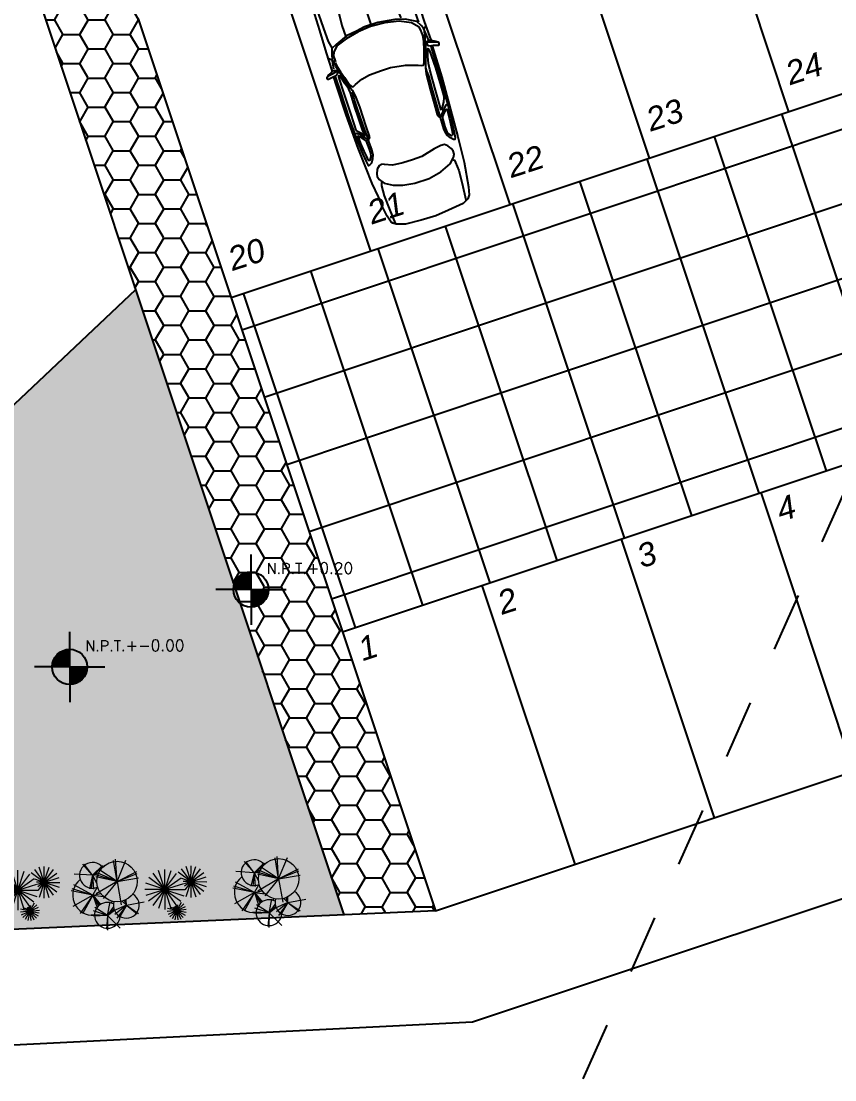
# Model space of a CAD drawing. Header units: millimetres. Extents: x 525387 to 527545, y 2235066 to 2235448.
# Drawn here: x 525564.25 to 525578.1, y 2235226.58 to 2235244.6 of the extents above; entities that cross this region are included whole.
import ezdxf
from ezdxf.enums import TextEntityAlignment as Align

# ---------------------------------------------------------------- set-up
doc = ezdxf.new("R2010")
doc.units = ezdxf.units.MM
doc.linetypes.add('JIS_02_1.0', pattern=[2, 1, -1])
for name, color, linetype in [('auxiliar', 6, 'Continuous'), ('EJES', 1, 'Continuous'), ('muebles', 2, 'Continuous'), ('pie de plano', 7, 'Continuous'), ('PISOS', 7, 'Continuous'), ('Texto', 7, 'Continuous')]:
    doc.layers.add(name, color=color, linetype=linetype)
doc.layers.add('jardin', color=72, linetype='Continuous', lineweight=5)
doc.styles.add('ARIAL', font='ariali.ttf')
doc.styles.add('NIVEL', font='romans')

# ---------------------------------------------------------------- blocks, each defined once
blk = doc.blocks.new('Chde03pl')
at = {"color": 0, "linetype": 'ByBlock'}
for points in [[(-1.759, 0.978), (-1.743, 0.967), (-1.728, 0.935), (-1.709, 0.896), (-1.696, 0.867), (-1.699, 0.84), (-1.708, 0.822), (-1.725, 0.811), (-1.744, 0.807), (-1.758, 0.809), (-1.773, 0.824), (-1.786, 0.84), (-1.793, 0.859), (-1.795, 0.878), (-1.803, 0.931), (-1.812, 0.993), (-1.809, 1.003), (-1.803, 1.007), (-1.791, 1.006), (-1.779, 1.004), (-1.766, 0.993), (-1.762, 0.983), (-1.754, 0.958), (-1.739, 0.886), (-1.729, 0.835), (-1.728, 0.812)], [(-1.811, -0.863), (-2.371, -0.853), (-3.423, -0.802), (-3.866, -0.771), (-4.284, -0.71), (-4.418, -0.679), (-4.476, -0.639), (-4.526, -0.537), (-4.56, -0.261), (-4.585, -0.027), (-4.577, 0.229), (-4.56, 0.504), (-4.51, 0.657), (-4.476, 0.708), (-4.451, 0.729), (-4.334, 0.759), (-4.134, 0.79), (-3.975, 0.8), (-3.724, 0.831), (-3.432, 0.851), (-3.081, 0.871), (-2.479, 0.892), (-1.936, 0.892), (-1.802, 0.892)], [(-1.801, 0.869), (-2.061, 0.864), (-2.336, 0.86), (-2.575, 0.86), (-2.786, 0.856), (-2.932, 0.847), (-3.147, 0.834), (-3.322, 0.816), (-3.414, 0.803), (-3.418, 0.795), (-3.414, 0.769), (-3.39, 0.729), (-3.325, 0.69), (-3.265, 0.664), (-3.172, 0.66), (-3.029, 0.664), (-2.99, 0.66), (-2.825, 0.668), (-2.583, 0.673), (-2.429, 0.677), (-2.268, 0.677), (-2.193, 0.673), (-2.143, 0.668)], [(-2.882, 0.816), (-3.015, 0.808), (-3.157, 0.795), (-3.257, 0.782), (-3.322, 0.777), (-3.336, 0.764), (-3.336, 0.742), (-3.282, 0.707), (-3.225, 0.694), (-3.154, 0.694), (-3.047, 0.699), (-3.011, 0.703), (-2.972, 0.729), (-2.911, 0.777), (-2.875, 0.816)], [(-1.476, 0.873), (-1.501, 0.843), (-1.54, 0.821), (-1.636, 0.808), (-1.786, 0.769), (-1.943, 0.721), (-2.047, 0.686), (-2.111, 0.664), (-2.215, 0.646), (-2.418, 0.633), (-2.768, 0.633), (-2.943, 0.633), (-2.979, 0.638), (-2.993, 0.651), (-3, 0.673), (-2.965, 0.69), (-2.879, 0.76), (-2.836, 0.821), (-2.829, 0.851), (-2.832, 0.869)], [(-2.775, 0.816), (-2.811, 0.782), (-2.865, 0.729), (-2.918, 0.699), (-2.89, 0.694), (-2.804, 0.703), (-2.572, 0.707), (-2.415, 0.712), (-2.265, 0.707), (-2.147, 0.703), (-2.079, 0.712), (-1.972, 0.742), (-1.822, 0.786), (-1.808, 0.812), (-1.822, 0.816), (-1.883, 0.816), (-2.083, 0.816), (-2.44, 0.816), (-2.679, 0.816), (-2.775, 0.816)], [(-1.574, 0.792), (-1.643, 0.785), (-1.75, 0.754), (-1.864, 0.723), (-1.996, 0.685), (-2.04, 0.662), (-2.059, 0.631), (-2.034, 0.577), (-1.983, 0.447), (-1.952, 0.301), (-1.945, 0.085), (-1.945, -0.076), (-1.983, -0.33), (-2.053, -0.537), (-2.078, -0.591), (-2.078, -0.622), (-2.04, -0.645), (-1.838, -0.714), (-1.7, -0.752), (-1.599, -0.768), (-1.499, -0.76), (-1.442, -0.752), (-1.335, -0.652), (-1.241, -0.46), (-1.19, -0.222), (-1.177, 0.032), (-1.196, 0.262), (-1.247, 0.493), (-1.31, 0.677), (-1.398, 0.762), (-1.461, 0.785), (-1.53, 0.785), (-1.562, 0.785)], [(-1.706, -0.837), (-1.568, -0.822), (-1.48, -0.814), (-1.423, -0.791), (-1.341, -0.745), (-1.241, -0.568), (-1.19, -0.399), (-1.152, -0.107), (-1.152, 0.132), (-1.177, 0.285), (-1.203, 0.47), (-1.285, 0.685), (-1.329, 0.777), (-1.41, 0.8), (-1.53, 0.831), (-1.675, 0.854)], [(-1.685, 0.882), (-1.368, 0.882), (-0.975, 0.871), (-0.499, 0.871), (-0.39, 0.871), (-0.307, 0.861), (-0.198, 0.841), (-0.14, 0.79), (-0.085, 0.638), (-0.041, 0.463), (-0.014, 0.356), (-0.003, 0.208), (0.003, 0.074), (-0.003, -0.074), (-0.014, -0.215), (-0.058, -0.416), (-0.107, -0.624), (-0.146, -0.698), (-0.184, -0.731)], [(-0.25, 0.718), (-0.294, 0.799), (-0.36, 0.805), (-0.58, 0.812), (-0.959, 0.805), (-1.195, 0.799), (-1.332, 0.772)], [(-0.31, 0.859), (-0.25, 0.832), (-0.19, 0.799), (-0.157, 0.718), (-0.101, 0.51), (-0.069, 0.322), (-0.058, 0.013), (-0.069, -0.181), (-0.096, -0.403), (-0.146, -0.604), (-0.19, -0.725), (-0.223, -0.745)], [(-3.755, 0.66), (-3.771, 0.679), (-3.814, 0.693), (-3.986, 0.699), (-4.25, 0.686), (-4.487, 0.666)], [(-3.474, 0.535), (-3.464, 0.581), (-3.474, 0.627), (-3.523, 0.673), (-3.598, 0.706), (-3.641, 0.712), (-3.695, 0.699), (-3.781, 0.633), (-3.862, 0.502), (-3.911, 0.344), (-3.943, 0.14), (-3.943, -0.117), (-3.9, -0.341), (-3.819, -0.532), (-3.733, -0.624), (-3.684, -0.65), (-3.62, -0.65), (-3.571, -0.63), (-3.512, -0.591), (-3.474, -0.545), (-3.469, -0.479), (-3.49, -0.354), (-3.55, -0.117), (-3.555, 0.054), (-3.55, 0.225), (-3.534, 0.403), (-3.48, 0.535)], [(-0.245, 0.711), (-0.201, 0.564), (-0.173, 0.416), (-0.151, 0.235), (-0.14, 0.034), (-0.146, -0.154), (-0.162, -0.376), (-0.217, -0.63), (-0.25, -0.711), (-0.415, -0.725), (-0.695, -0.745), (-1.069, -0.765), (-1.294, -0.765), (-1.36, -0.765)], [(-0.101, 0.664), (-0.14, 0.685)], [(-0.169, 0.378), (-0.282, 0.404), (-0.459, 0.436), (-0.7, 0.469), (-1.01, 0.489), (-1.214, 0.489)], [(-0.019, 0.249), (-0.063, 0.255)], [(0.008, 0.266), (0.024, 0.272), (0.035, 0.292), (0.024, 0.306), (0.008, 0.319)], [(-0.148, 0.018), (-1.144, 0.018)], [(-0.079, 0.032), (-0.107, 0.032), (-0.118, 0.032), (-0.118, 0.012), (-0.112, -0.001), (-0.096, -0.001), (-0.079, 0.012), (-0.079, 0.025)], [(-0.025, -0.174), (-0.058, -0.181)], [(-0.168, -0.349), (-0.277, -0.382), (-0.558, -0.436), (-0.898, -0.476), (-1.195, -0.503)], [(-0.019, -0.275), (0.003, -0.268), (0.014, -0.255), (0.014, -0.241), (0.003, -0.235), (-0.014, -0.228)], [(-3.771, -0.604), (-3.781, -0.624), (-3.825, -0.63), (-3.97, -0.637), (-4.196, -0.624), (-4.482, -0.597)], [(-1.81, -0.839), (-2.2, -0.83), (-2.619, -0.816), (-2.921, -0.803), (-3.302, -0.77), (-3.419, -0.752), (-3.45, -0.738), (-3.442, -0.719), (-3.397, -0.678), (-3.34, -0.637), (-3.287, -0.623), (-3.219, -0.613), (-2.913, -0.623), (-2.505, -0.641), (-2.283, -0.65), (-2.196, -0.646), (-2.15, -0.646)], [(-1.463, -0.867), (-1.497, -0.816), (-1.587, -0.798), (-1.795, -0.752), (-2.037, -0.673), (-2.135, -0.641), (-2.237, -0.618), (-2.528, -0.604), (-2.758, -0.59), (-2.951, -0.586), (-3, -0.604), (-3.008, -0.627), (-2.977, -0.66), (-2.894, -0.733), (-2.841, -0.779), (-2.838, -0.803), (-2.834, -0.821)], [(-0.101, -0.57), (-0.14, -0.604)], [(-1.774, -0.957), (-1.761, -0.947), (-1.724, -0.878), (-1.711, -0.849), (-1.712, -0.83), (-1.717, -0.808), (-1.727, -0.798), (-1.747, -0.791), (-1.766, -0.788), (-1.779, -0.794), (-1.789, -0.808), (-1.801, -0.83), (-1.808, -0.86), (-1.811, -0.886), (-1.817, -0.914), (-1.831, -0.949), (-1.836, -0.973), (-1.831, -0.983), (-1.824, -0.988), (-1.813, -0.988), (-1.795, -0.986), (-1.788, -0.98), (-1.773, -0.952), (-1.753, -0.88), (-1.734, -0.796)], [(-0.207, -0.751), (-0.365, -0.802), (-0.549, -0.823), (-1.192, -0.863), (-1.376, -0.863), (-1.71, -0.874)]]:
    blk.add_lwpolyline(points, dxfattribs=at)
for points in [[(-3.011, -0.668), (-2.955, -0.716), (-2.919, -0.754), (-2.915, -0.766), (-2.929, -0.77), (-3.086, -0.758), (-3.296, -0.738), (-3.351, -0.728), (-3.368, -0.718), (-3.371, -0.706), (-3.353, -0.69), (-3.312, -0.658), (-3.255, -0.652), (-3.195, -0.65), (-3.065, -0.656), (-3.027, -0.662)], [(-2.9, -0.674), (-2.59, -0.684), (-2.358, -0.694), (-2.185, -0.702), (-2.079, -0.709), (-1.961, -0.737), (-1.835, -0.779), (-1.843, -0.789), (-1.861, -0.796), (-2.188, -0.8), (-2.504, -0.793), (-2.671, -0.789), (-2.708, -0.779), (-2.782, -0.751), (-2.88, -0.691)]]:
    blk.add_lwpolyline(points, close=True, dxfattribs=at)
blk = doc.blocks.new('Arbo-p12')
at = {"color": 0, "linetype": 'ByBlock', "lineweight": 0}
for p, q in [((-0.099, 0.183), (-0.136, 0.494)), ((-0.099, 0.183), (-0.107, 0.489)), ((-0.099, 0.183), (-0.046, 0.487)), ((0.165, 0.278), (0.101, 0.528)), ((0.165, 0.278), (0.273, 0.459)), ((-0.099, 0.183), (-0.34, 0.405)), ((0.165, 0.278), (0.277, 0.438)), ((-0.099, 0.183), (-0.404, 0.271)), ((-0.099, 0.183), (-0.398, 0.239)), ((-0.099, 0.183), (-0.249, 0.072)), ((-0.099, 0.183), (-0.218, 0.058)), ((-0.099, 0.183), (-0.203, 0.049)), ((-0.099, 0.183), (-0.19, 0.039)), ((-0.099, 0.183), (0.034, 0.159)), ((-0.099, 0.183), (-0.072, 0.032)), ((-0.099, 0.183), (-0.042, 0.086)), ((0.165, 0.278), (-0.029, 0.259)), ((0.165, 0.278), (-0.023, 0.235)), ((0.165, 0.278), (-0.016, 0.202)), ((0.165, 0.278), (0.075, 0.181)), ((0.191, -0.081), (0.158, 0.226)), ((0.165, 0.278), (0.203, 0.206)), ((0.165, 0.278), (0.233, 0.203)), ((0.165, 0.278), (0.357, 0.157)), ((0.165, 0.278), (0.344, 0.185)), ((0.191, -0.081), (0.189, 0.218)), ((0.191, -0.081), (0.272, 0.215)), ((0.191, -0.081), (0.219, 0.213)), ((-0.307, -0.102), (-0.381, 0.085)), ((-0.307, -0.102), (-0.373, 0.116)), ((-0.307, -0.102), (-0.31, 0.107)), ((-0.307, -0.102), (-0.258, 0.101)), ((0.191, -0.081), (-0.1, 0.03)), ((0.191, -0.081), (-0.066, 0.146)), ((0.191, -0.081), (0.46, 0.06)), ((0.191, -0.081), (0.485, 0.038)), ((-0.307, -0.102), (-0.507, -0.167)), ((-0.307, -0.102), (-0.497, -0.149)), ((-0.307, -0.102), (-0.423, -0.333)), ((-0.307, -0.102), (-0.112, -0.081)), ((-0.307, -0.102), (-0.168, -0.147)), ((-0.307, -0.102), (-0.193, -0.162)), ((-0.307, -0.102), (-0.207, -0.173)), ((0.191, -0.081), (-0.105, -0.242)), ((0.191, -0.081), (0.338, -0.353)), ((0.191, -0.081), (0.388, -0.317)), ((0.191, -0.081), (0.413, -0.303)), ((0.191, -0.081), (0.518, -0.106)), ((-0.087, -0.312), (-0.304, -0.244)), ((-0.087, -0.312), (-0.284, -0.268)), ((-0.087, -0.312), (-0.262, -0.198)), ((-0.087, -0.312), (-0.228, -0.157)), ((-0.087, -0.312), (-0.049, -0.239)), ((-0.087, -0.312), (-0.029, -0.266)), ((-0.087, -0.312), (-0.02, -0.276)), ((-0.087, -0.312), (-0.013, -0.284)), ((-0.087, -0.312), (-0.154, -0.495)), ((-0.087, -0.312), (-0.145, -0.514)), ((-0.087, -0.312), (0.039, -0.536))]:
    blk.add_line(p, q, dxfattribs=at)
blk.add_circle((0.191, -0.081), 0.287, dxfattribs=at)
for centre, radius, start, end in [((-0.099, 0.183), 0.287, 57.4904, 202.572), ((0.165, 0.278), 0.183, 326.1895, 222.0248), ((-0.307, -0.102), 0.183, 350.2838, 282.3951), ((-0.087, -0.312), 0.183, 91.4437, 347.7435), ((-0.099, 0.183), 0.287, 265.0692, 270.8898)]:
    blk.add_arc(centre, radius, start, end, dxfattribs=at)
blk = doc.blocks.new('Arbo-p11')
at = {"color": 0, "linetype": 'ByBlock', "lineweight": 0}
for p, q in [((-0.037, 0.164), (-0.284, 0.344)), ((-0.038, 0.163), (-0.217, 0.41)), ((-0.038, 0.163), (-0.133, 0.453)), ((-0.042, 0.164), (0.205, 0.344)), ((-0.041, 0.163), (0.138, 0.41)), ((-0.04, 0.163), (0.054, 0.453)), ((-0.039, 0.163), (-0.039, 0.468)), ((-0.036, 0.166), (-0.342, 0.166)), ((-0.037, 0.165), (-0.327, 0.259)), ((-0.037, 0.167), (-0.327, 0.072)), ((-0.037, 0.168), (-0.284, -0.012)), ((-0.038, 0.168), (-0.217, -0.079)), ((-0.038, 0.169), (-0.133, -0.122)), ((-0.043, 0.166), (0.263, 0.166)), ((-0.042, 0.165), (0.248, 0.259)), ((-0.042, 0.168), (0.205, -0.012)), ((-0.042, 0.167), (0.248, 0.072)), ((-0.041, 0.168), (0.138, -0.079)), ((-0.04, 0.169), (0.054, -0.122)), ((-0.039, 0.169), (-0.039, -0.136)), ((-0.284, -0.107), (-0.346, 0.025)), ((-0.284, -0.108), (-0.302, 0.037)), ((0.195, -0.175), (0.338, 0.022)), ((0.196, -0.175), (0.271, 0.056)), ((-0.283, -0.106), (-0.428, -0.124)), ((-0.283, -0.106), (-0.426, -0.079)), ((-0.283, -0.105), (-0.415, -0.167)), ((-0.283, -0.107), (-0.411, -0.036)), ((-0.283, -0.105), (-0.39, -0.205)), ((-0.283, -0.107), (-0.383, -0.001)), ((-0.284, -0.105), (-0.354, -0.233)), ((-0.284, -0.105), (-0.312, -0.248)), ((-0.286, -0.107), (-0.221, -0.077)), ((-0.286, -0.106), (-0.197, -0.095)), ((-0.286, -0.105), (-0.158, -0.176)), ((-0.286, -0.106), (-0.142, -0.133)), ((-0.285, -0.108), (-0.267, -0.015)), ((-0.285, -0.107), (-0.25, -0.044)), ((-0.285, -0.107), (-0.237, -0.061)), ((-0.285, -0.105), (-0.223, -0.237)), ((-0.285, -0.105), (-0.185, -0.212)), ((-0.284, -0.105), (-0.266, -0.25)), ((0.199, -0.174), (0.049, -0.125)), ((0.199, -0.175), (0.101, -0.104)), ((0.198, -0.175), (0.133, -0.085)), ((0.198, -0.175), (0.161, -0.063)), ((0.194, -0.174), (0.426, -0.099)), ((0.195, -0.175), (0.391, -0.032)), ((0.197, -0.176), (0.197, -0.026)), ((0.199, -0.173), (-0.044, -0.173)), ((0.199, -0.172), (-0.032, -0.247)), ((0.199, -0.172), (0.002, -0.315)), ((0.198, -0.171), (0.055, -0.368)), ((0.198, -0.171), (0.122, -0.402)), ((0.194, -0.172), (0.426, -0.247)), ((0.194, -0.173), (0.437, -0.173)), ((0.195, -0.171), (0.338, -0.368)), ((0.195, -0.172), (0.391, -0.315)), ((0.196, -0.171), (0.271, -0.402)), ((0.197, -0.171), (0.197, -0.414))]:
    blk.add_line(p, q, dxfattribs=at)
blk = doc.blocks.new('Nptpl')
at = {"color": 0, "linetype": 'ByBlock'}
for q in [(0, 0.1667), (-0.1667, 0), (0, -0.1667), (0.1667, 0)]:
    blk.add_line((0, 0), q, dxfattribs=at)
at = {"color": 0, "linetype": 'ByBlock', "const_width": 0.0833}
for points in [[(0, 0.0417, 0.414214), (-0.0417, 0, 1)], [(0, -0.0417, 0.414214), (0.0417, 0, 1)]]:
    blk.add_lwpolyline(points, format="xyb", dxfattribs=at)
at = {"color": 0, "linetype": 'ByBlock'}
blk.add_circle((0, 0), 0.0833, dxfattribs=at)
at = {"color": 0, "linetype": 'ByBlock', "style": 'NIVEL'}
blk.add_text('N.P.T.', height=0.05, dxfattribs=at).set_placement((0.2646, 0.0747), align=Align.RIGHT)
blk.add_attdef('NPT-PLA', (0.2646, 0.0747), '', height=0.05, dxfattribs=at)

msp = doc.modelspace()

# ---------------------------------------------------------------- hatches: boundary and pattern name
at = {"layer": 'jardin'}
h = msp.add_hatch(dxfattribs=at)
h.set_pattern_fill('GRASS', color=72, scale=0.025)
h.set_pattern_definition([(90, (-1981.939, -211.1523), (-0.449012806, 0.449012806), [0.1190625, -0.778963112]), (45, (-1981.939, -211.1523), (-0.44901280605, 0.44901280605), [0.1190625, -0.5159375]), (135, (-1981.939, -211.1523), (-0.44901280605, -0.44901280605), [0.1190625, -0.5159375])])
edge = h.paths.add_edge_path()
edge.add_arc((525534.332, 2235264.983), 12.335, 300.9245, 326.9323, ccw=False)
edge.add_arc((525534.069, 2235264.821), 12.335, 276.3541, 302.362, ccw=False)
edge.add_line((525535.434, 2235252.561), (525544.69, 2235229.325))
edge.add_line((525544.69, 2235229.325), (525558.333, 2235228.883))
edge.add_line((525558.333, 2235228.883), (525569.744, 2235229.392))
edge.add_line((525569.744, 2235229.392), (525566.199, 2235240.029))
edge.add_line((525566.199, 2235240.029), (525565.182, 2235239.068))
edge.add_line((525565.182, 2235239.068), (525563.149, 2235237.147))
edge.add_line((525563.149, 2235237.147), (525562.888, 2235236.9))
edge.add_line((525562.888, 2235236.9), (525562.438, 2235236.474))
edge.add_line((525562.438, 2235236.474), (525555.307, 2235229.735))
edge.add_line((525555.307, 2235229.735), (525544.258, 2235236.351))
edge.add_line((525544.258, 2235236.351), (525550.997, 2235244.466))
edge.add_line((525550.997, 2235244.466), (525551.58, 2235245.168))
edge.add_line((525551.58, 2235245.168), (525552.497, 2235244.76))
edge.add_line((525552.497, 2235244.76), (525553.943, 2235248.008))
edge.add_line((525553.943, 2235248.008), (525554.273, 2235248.751))
edge.add_line((525554.273, 2235248.751), (525553.177, 2235249.239))
edge.add_line((525553.177, 2235249.239), (525551.816, 2235246.183))
edge.add_line((525551.816, 2235246.183), (525550.332, 2235246.844))
edge.add_line((525550.332, 2235246.844), (525550.311, 2235246.798))
edge.add_line((525550.311, 2235246.798), (525544.652, 2235249.318))
edge.add_line((525544.652, 2235249.318), (525551.097, 2235263.793))
edge.add_line((525551.097, 2235263.793), (525555.409, 2235261.873))
edge.add_line((525555.409, 2235261.873), (525554.9, 2235260.731))
edge.add_line((525554.9, 2235260.731), (525561.112, 2235257.965))
edge.add_line((525561.112, 2235257.965), (525561.66, 2235257.721))
edge.add_line((525561.66, 2235257.721), (525561.986, 2235258.452))
edge.add_line((525561.986, 2235258.452), (525558.043, 2235260.208))
edge.add_line((525558.043, 2235260.208), (525558.745, 2235261.783))
edge.add_line((525558.745, 2235261.783), (525550.492, 2235265.458))
edge.add_line((525550.492, 2235265.458), (525547.085, 2235266.785))
edge.add_line((525547.085, 2235266.785), (525546.991, 2235266.526))
edge.add_arc((525538.862, 2235264.345), 8.417, -46.3758, 15.0187, ccw=False)
at = {"layer": 'PISOS'}
h = msp.add_hatch(dxfattribs=at)
h.set_pattern_fill('ANSI37', color=9, scale=0.38, angle=63.5)
h.paths.add_polyline_path([(525617.043, 2235256.297), (525612.636, 2235254.829), (525567.825, 2235239.897), (525569.721, 2235234.205), (525614.785, 2235249.221), (525618.94, 2235250.605)])
h = msp.add_hatch(dxfattribs=at)
h.set_pattern_fill('HONEY', color=9, scale=0.09)
h.set_pattern_definition([(0, (-1161.57987, -69.1523), (0.428625, 0.24746675805), [0.28575, -0.5715]), (120, (-1161.57987, -69.1523), (-0.428624999063, 0.247466759672), [0.28575, -0.5715]), (60, (-1161.57987, -69.1523), (9.37e-10, 0.494933517722), [-0.5715, 0.28575])])
h.paths.add_polyline_path([(525578.094, 2235248.589), (525576.749, 2235249.195), (525564.505, 2235245.115), (525569.744, 2235229.392), (525571.302, 2235229.461), (525566.244, 2235244.64)])

# ---------------------------------------------------------------- linework, layer by layer
at = {"layer": 'auxiliar'}
for p, q in [((525567.825, 2235239.897), (525627.009, 2235259.618)), ((525569.721, 2235234.205), (525618.94, 2235250.605)), ((525575.731, 2235247.802), (525577.312, 2235243.058)), ((525571.302, 2235229.461), (525624.857, 2235247.306)), ((525573.359, 2235247.011), (525574.94, 2235242.268)), ((525570.987, 2235246.221), (525572.568, 2235241.478)), ((525568.616, 2235245.431), (525570.196, 2235240.687)), ((525564.505, 2235245.115), (525569.744, 2235229.392)), ((525566.244, 2235244.64), (525571.302, 2235229.461)), ((525566.199, 2235240.029), (525555.307, 2235229.735)), ((525576.837, 2235236.576), (525578.417, 2235231.832)), ((525574.465, 2235235.785), (525576.045, 2235231.042)), ((525572.093, 2235234.995), (525573.674, 2235230.251)), ((525571.302, 2235229.461), (525558.333, 2235228.883))]:
    msp.add_line(p, q, dxfattribs=at)
at = {"layer": 'auxiliar', "color": 3}
msp.add_lwpolyline([(525628.465, 2235245.295), (525628.454, 2235245.284), (525625.33, 2235245.356), (525571.934, 2235227.564), (525558.35, 2235226.884), (525543.317, 2235227.371), (525533.113, 2235252.985, 0.266694), (525544.284, 2235258.579, 0.281639), (525546.467, 2235266.549), (525552.505, 2235283.145), (525555.878, 2235290.855, 0.107392), (525557.014, 2235298.262), (525561.33, 2235304.061), (525574.674, 2235307.245), (525576.276, 2235312.111), (525587.956, 2235310.629), (525636.415, 2235304.478), (525636.027, 2235299.726), (525643.977, 2235299.423), (525645.869, 2235288.75), (525644.969, 2235262.304), (525643.386, 2235260.672)], format="xyb", dxfattribs=at)
at = {"layer": 'EJES', "linetype": 'JIS_02_1.0'}
msp.add_line((525568.937, 2235215.639), (525584.051, 2235249.586), dxfattribs=at)

# ---------------------------------------------------------------- block references
at = {"layer": 'jardin', "linetype": 'Continuous', "lineweight": 0, "xscale": 1.200000000000004, "yscale": 1.200000000000004, "zscale": 1.200000000000004, "rotation": 71.72307501319516}
for p in [(525565.72, 2235229.771), (525568.47, 2235229.816)]:
    msp.add_blockref('Arbo-p12', p, dxfattribs=at)
at = {"layer": 'jardin', "color": 114, "linetype": 'Continuous', "lineweight": 0, "true_color": 0x139b48, "xscale": 1.125, "yscale": 1.125, "zscale": 1.125, "rotation": 71.72307501319514}
for p in [(525564.388, 2235229.795), (525566.888, 2235229.807)]:
    msp.add_blockref('Arbo-p11', p, dxfattribs=at)
at = {"layer": 'muebles', "color": 6, "rotation": 108}
msp.add_blockref('Chde03pl', (525569.865, 2235245.636), dxfattribs=at)
at = {"layer": 'Texto', "lineweight": -3, "ltscale": 0.35}
ref = msp.add_blockref('Nptpl', (525568.164, 2235234.927), dxfattribs=dict(at, xscale=3.589483064943671, yscale=3.589483064943671, zscale=3.589483064943671))
ref.add_attrib('NPT-PLA', '+0.20', (525569.113, 2235235.195), dxfattribs={"layer": '0', "color": 0, "linetype": 'ByBlock', "ltscale": 0.35, "height": 0.192, "style": 'NIVEL'})
ref = msp.add_blockref('Nptpl', (525565.079, 2235233.611, -0.719), dxfattribs=dict(at, xscale=3.589483064943671, yscale=3.589483064943671, zscale=3.589483064943671))
ref.add_attrib('NPT-PLA', '+-0.00', (525566.029, 2235233.88, -0.719), dxfattribs={"layer": '0', "color": 0, "linetype": 'ByBlock', "ltscale": 0.35, "height": 0.192, "style": 'NIVEL'})

# ---------------------------------------------------------------- texts
at = {"layer": 'pie de plano', "style": 'ARIAL'}
for s, p in [('24', (525577.34, 2235243.508)), ('23', (525574.968, 2235242.718)), ('22', (525572.597, 2235241.928)), ('21', (525570.225, 2235241.138)), ('20', (525567.853, 2235240.347)), ('4', (525577.181, 2235236.077)), ('3', (525574.81, 2235235.287)), ('2', (525572.438, 2235234.496)), ('1', (525570.066, 2235233.706))]:
    msp.add_text(s, height=0.4, rotation=18, dxfattribs=at).set_placement(p)

doc.saveas('drawing.dxf')
